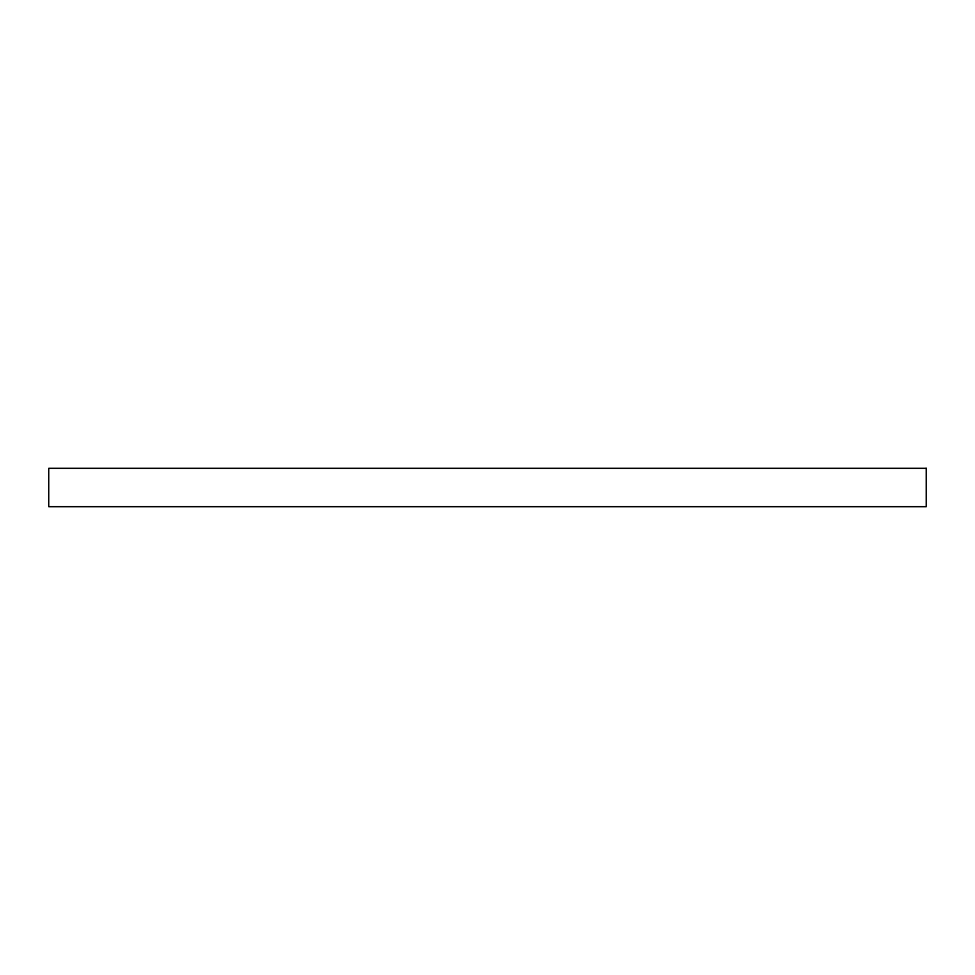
<?xml version="1.0" encoding="UTF-8"?>
<svg xmlns="http://www.w3.org/2000/svg" width="975" height="975" viewBox="0 0 975 975"><rect width="100%" height="100%" fill="white"/><g stroke="black" fill="none" stroke-linecap="round" stroke-linejoin="round"><path stroke-width="1.46" d="M926.25 468.305L48.75 468.305L48.75 506.695L926.25 506.695L926.25 468.305"/></g></svg>
